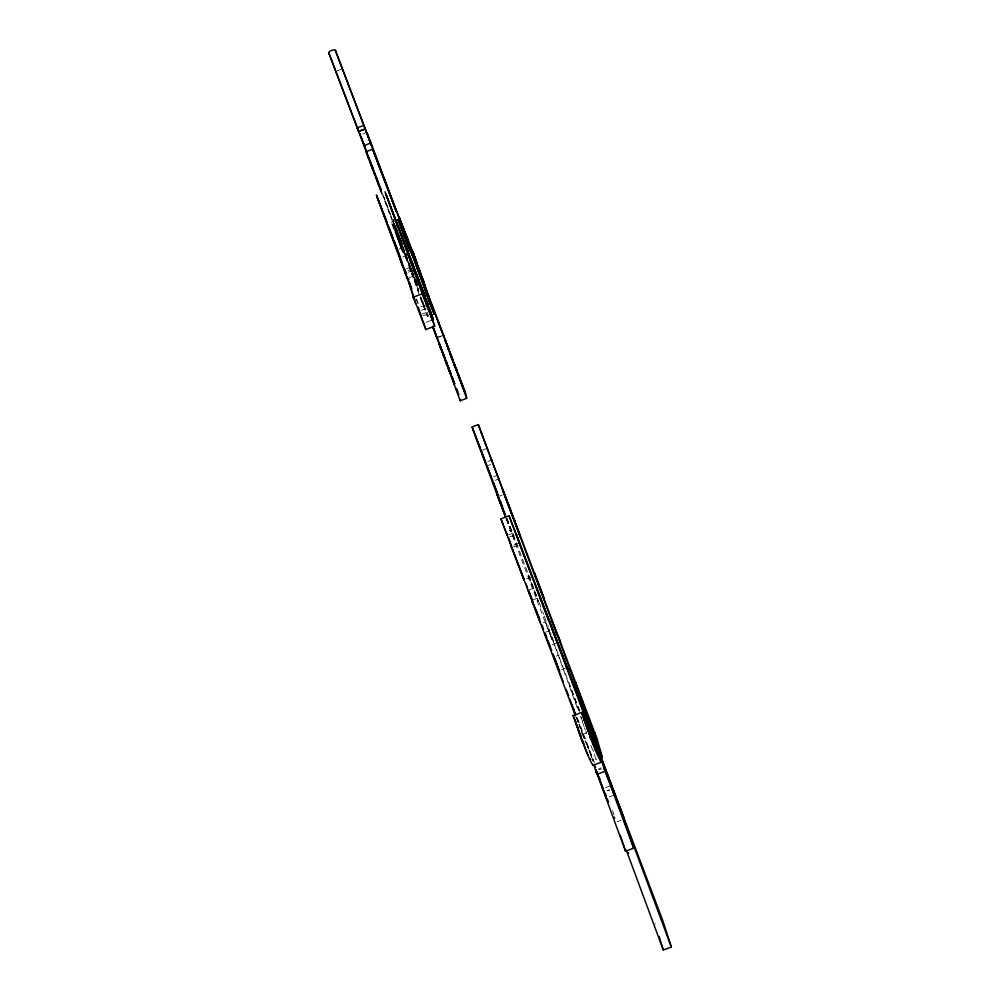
<?xml version="1.0" encoding="UTF-8"?>
<svg xmlns="http://www.w3.org/2000/svg" width="1000" height="1000" viewBox="0 0 1000 1000"><rect width="100%" height="100%" fill="white"/><g stroke="black" fill="none" stroke-linecap="round" stroke-linejoin="round"><path stroke-width="0.75" stroke-dasharray="5 3.75" d="M392.925 222.35L392.938 222.312A89.038 2.512 69.3 0 1 392.95 222.175L393.263 221.962M395.2 227.725L395.662 228.95M403.7 251.038L398.025 235.775M416.188 283.762L415.225 281.3M417.325 284.7L417 283.65A41.013 1.175 69.3 0 1 417.45 284.913M394.95 226.55L393.875 223.75M416.3 281.812L415.688 280.138L415.763 280.887M406.538 258.562L405.763 256.35L407.238 260.2M406.512 258.5L405.7 256.575A36.938 1.025 69.2 0 1 405.225 255.312L394.95 228.938M407.5 259.8L406.987 257.85M402.475 246.938L399.637 238.95M404.375 253.912L389.8 214.225M337.2 70.8L342.45 68.85M362.75 133.938L366.625 132.463M391.275 222.25L395.288 220.725M418.95 293.863L404.963 255.65L403.038 252.537A159.738 4.438 69.1 0 1 402.238 250.912L391.275 222.275L393.113 226.05A56.35 1.6 69.2 0 0 395.1 229.35L394.25 227.075L399.487 225.087M398.913 249.137L406.05 246.438M402.7 257.05L408.488 254.85M406.425 268.837L410.688 267.225M408.025 270.538L410.913 269.45M408.425 272.125L414.212 269.938M408.9 277.738L413.237 276.1M420.712 306.913L427.812 304.225M421.362 310.25L428.55 307.525M422.1 314.125L426.35 312.525M423.1 315.837L430.35 313.1M426.213 322.287L433.35 319.587M438.425 337.113L440.962 336.15M438.438 337.188L443.5 335.275M482.388 450.163L487.275 448.338M487.962 461.413L491.637 460.037M488.225 465.487L490.662 464.575M493.8 476.725L497.463 475.35M495.262 480.288L498.913 478.925M499.825 495.938L502.262 495.025M509.1 530.725L511.775 529.725M508.575 534.862L514 532.85M509.562 536.962L516.325 534.438M513.825 545.075L519.263 543.05M513.325 547.025L520.087 544.513M526.613 578.812L532.038 576.8M529.513 589.763L533.562 588.263M533.15 599.788L537.2 598.288M543.35 622.7L546.05 621.7M545.875 632.15L549.875 630.662M552.163 644.837L557.487 642.862M556.512 656.05L559.175 655.075M561.6 669.587L566.912 667.625M581.825 734.6L588.625 732.1M598.675 768.85L601.337 767.862M598.675 769.963L601.362 768.975M605.55 787.625L610.9 785.662M606.9 790.825L609.562 789.85L606.9 790.9M609.062 796.988L614.412 795.013M617.137 821.7L621.125 820.238M383.512 197.825L384.162 197.662M549.65 633.2L545.638 622.475L551.987 639.612M403.587 251.012L404.688 253.988L404.275 252.625M579.913 711L563.837 669.475A75.188 1.887 69.7 0 1 561.85 664.15L551.938 637.625A76.963 2.025 69.7 0 0 551.737 637.463L578.513 711.312M550.225 634.775L549.35 632.612L549.625 633.2M402.038 243.6L401.737 242.45M414.2 279.337L416.15 283.65L415.863 282.825M395.238 227.613L397.3 232.875M404.325 252.537L404.65 253.35M405.962 258.062L405.412 256.325L406.425 258.3M551.613 637.938L552.013 639.6M405.337 255.012L404.938 254L405.975 257.113M396.213 228.375L392.775 219.363M397.287 236.213L396.987 235.65A111.662 3.125 69.1 0 1 396.65 235L394.137 229.862M394.263 227.075L394.637 227.975M579.1 724.025L579.65 725.325M395.763 228.962L397.875 234.338M405.5 255.425L405.562 255.575A27.8 0.8 69.2 0 1 405.975 256.663L405.65 256.038L406.362 258.412M398.862 242.575L401.1 247.1A129.475 3.613 69.1 0 0 401.45 247.787L401.887 248.625A63.525 1.8 69.2 0 0 402.663 249.788M397.238 238.2L399.263 242.312A139.113 3.875 69.1 0 0 400.35 244.363L400.875 245.212A79.3 2.237 69.1 0 0 401.2 245.588M400.35 246.513L402.762 251.438A120.262 3.375 69.1 0 0 403.113 252.113L403.488 252.812A65.287 1.85 69.2 0 0 404.288 254.013M399.375 243.925L400.725 246.75A128.138 3.588 69.1 0 0 401.55 248.412L402.475 250.162A104.488 2.938 69.1 0 0 403.438 251.575M396.475 236.15L397.812 238.962A114.35 3.212 69.1 0 0 398.462 240.275L399.025 241.363A93.888 2.65 69.1 0 0 400.3 243.212M591.175 755.975L591.675 757.225M393.175 227.275L394.538 230.162A104.838 2.938 69.1 0 0 395.05 231.213L395.475 232.062A85.675 2.413 69.1 0 0 397 234.4M576.938 718.7L576.438 717.425M405.737 256.388L405.812 256.675M401.138 241.188L400.725 240L401.238 241.45M389.675 214.013L382.688 195.688M393.137 219.3L393.862 221.025M394.25 223.675L394.938 225.375M417.525 288.7L418.75 291.737M424.963 309.625L423.338 305.525M420.138 297.587L427.6 316.8M411.863 273.725L413.288 277.038L411.675 272.387M406.062 257.387L405.938 257.288M402.812 247.475L403.725 249.788M528.8 575.975L528.375 575.013L538.237 601.375L536.763 596.825M417.6 285.15L414.412 277.262M418.25 288.788L418.75 290.062M593.062 761.363L592.388 759.675M415.662 279.675L416.262 281.175M577.463 720.425L578.138 721.762M585.125 740.562L585.775 741.838M406.287 258.312L411.65 272.438M528.95 576.337L536.312 595.612M406.125 253.713L406.375 254.375M396.238 228.9L395.65 227.75L396.262 229.425M415.262 281.262L415.825 282.825M395.238 226.137L400.175 239.013M406.163 257.6L404.888 254.513M423.188 305.15L422.413 303.163M403.8 249.975L404.25 251.15M405.4 255.1L407.137 260.312M411.213 269.387L410.513 267.362M422.325 302.925L420.812 298.75A99.175 2.763 69.4 0 1 420.4 297.562M408.338 262.425L408.688 263.35M415.938 283.6L417.6 287.962M550.037 634.65C552.288 641.137 549.975 632.575 550.237 634.763M416.587 299.325L418.175 303.65M415.988 298.562L418.137 304.163M506.938 518.225L538.688 601.25M539.25 602.712L542.475 611.213M400.788 239.925L401.238 241.287M507.163 519.1L508.7 523.15L508.475 522.263M411.225 268.812L410.925 268.012M415.513 280.087L416.15 281.462M506.737 518.538L513.8 537.525M409.412 264.2L409.812 265.262M416.65 283.35L417.5 285.562M506.6 519.138L514.2 539.038M383.075 194.838L389.663 212.138M395.2 228.038L397.562 234.013M397.75 233.787L400.3 241.012M400.288 240.463L404.688 252.025M408.25 261.163L408.425 262.675M410.387 267.587L410.575 268.062A62.225 1.675 69.3 0 0 411.112 269.475M414.175 276.85L416.2 282.15M506.388 518.987L514.55 540.375M407.45 260.238L407.3 260.038M410.025 266.637L408.95 263.775L409.237 264.812M411.763 270.825L417.562 286.062M416.438 283.137L417.3 285.413M506.062 518.625L547.013 626.862M579.462 711.225L569.113 684.262L578.65 710.375M393.963 225.113L402.537 247.4M428.8 316.575L428.312 315.3A40.087 1.163 69.3 0 0 428.1 314.725M577.4 718L594.438 762.613M580.013 726.275L580.85 728.487M576.775 717.638L593.275 760.837M576.05 717.237L578.275 723.05M578.825 724.5L580.487 728.85M396.587 228.438L397.675 231.312M398.225 232.75L402.587 244.237M396.712 229.688L400.213 238.9M390.262 213.988L409.837 265.425M396.538 229.7L411.275 268.488M413.525 273.925L413.612 275.375M390.012 213.812L383.438 196.5L389.95 213.863M393.512 222.8L393.787 223.512M394.675 226.725L395.462 228.8M396.875 231.075L396.475 230.012M407.512 260.4L395.6 229.1M409.275 264.075L409.725 266.087M410.3 267.587L411.238 270.075M411.863 271.112L417.6 286.775M403.325 249.462L406.225 257.25M406.45 257.7L407.212 259.913L406.337 257.55M422.925 301.55L423.525 302.825A31.55 0.875 69.3 0 0 423.738 303.4M412.15 273.637L414.3 279.275M417.837 288.587L418.787 291.087M414.613 277.688L414.938 278.55M406.262 256.475L405.525 254.5A49.3 1.425 69.2 0 0 405.213 253.663M405.538 256.225L406.25 257.525M542.95 612.45L543.625 614.225M389.75 212.35L390 213.05M412.3 271.55L413.787 275.512M418.738 290.3L418.188 288.8M405.562 256.175L404.588 253.35M584.075 737.237L583.625 736.225M584.087 737.537L584.612 738.812L583.713 736.488M588.3 748.35L587.8 747.1L588.438 748.725M544.288 616.013L547.013 623.312M547.5 628.2L547.175 627.312M399.775 239.425L399.425 238.487A49.462 1.425 69.2 0 0 397.6 233.65M407.25 259.275L406.712 257.575L407.275 259.125M588.45 748.462L586.613 744.062M583.925 737.4L584.35 738.538M576.25 717.237L576.688 718.388M547.7 625.163L548.387 627.025M406.375 254.762L405.9 253.45M413.775 275.087L413.275 273.7M549.075 628.888L549.775 630.775M551.862 636.462L554.637 644.075M550.462 632.663L551.163 634.562M591.812 757.588L591.163 755.962M580.812 728.7L580.175 727.062L580.688 728.612M582.663 721.375L579.65 713.112M584.062 726.525L580.525 716.838M584.487 727.688L585.337 730.013M585.763 731.175L586.6 733.5M590.95 745.413L593.612 752.725M594.65 755.575L596.163 759.737L595.188 756.375M654.975 923.312L655.212 923.962M591.562 757.463L590 752.95M417.287 283.888L417.562 284.675M405.575 256.087L405.363 255.438M612.5 810.537L614.012 814.725M576.562 717.537L576.962 718.713M588.862 749.6L589.837 752.4M581.263 729.625L583.513 736.25M420.825 297.325L421.125 298.163M406.463 258.125L406.287 259.012M420.737 296.788L427.6 316.788M594.513 754.038L594.725 754.8M417.5 285.512L417.337 284.825A35.525 0.963 69.3 0 1 417.025 283.938M514.188 537.263L514.438 538.175L510.112 526.562M593.763 751.312L593.462 750.163M582.712 734.725L583.162 736.675M585.125 741.787L585.175 742.688A99.338 2.963 69.7 0 1 585.037 742.938M425.062 306.85A31.55 0.875 69.3 0 1 424.312 304.9M427.175 312.325A40.087 1.163 69.3 0 1 427.512 313.188M398.062 237.387A65.875 1.863 69.2 0 1 397.262 236.163M416.287 281.988A35.525 0.963 69.3 0 1 415.538 280.025M421.15 298.212A109.15 3.275 69.2 0 1 421.3 298.663M421.812 300.15A109.15 3.275 69.2 0 1 422.4 301.837M422.612 302.45A109.15 3.275 69.2 0 1 425.012 309.488M418.725 292.613A99.175 2.763 69.4 0 1 417.525 289M581.413 731.6A54.162 1.613 69.7 0 1 581.862 733.462M411.087 271.363L410.5 270.05L411.037 271.425"/><path stroke-width="1.5" d="M420.588 273.512L420.6 272.825M633.713 848.2L604.05 767.975L605.087 771.287L596.987 774.275L595.988 770.95L625.562 851.188L633.725 848.15L623.9 819.525L671.35 947.075L663.325 950L661.025 942.562M423.425 281.012L423.425 280.275M423.25 280.613L424.15 283.5M423.475 281.712L421.6 276.475L422.625 279.413M401.375 224.125L400.925 222.975M421.812 277.438L421.438 276.325M416.562 261.863L414.837 257.225M625.588 851.188L620.25 835.325M413.625 254.262L413.338 253.3L414 255.7L411.875 250.113L413.288 253.2M417.088 267.812L417.587 268.9L413.688 257.75M411.712 288.625L408.963 281.438L415.812 303.5L425.788 329.525L434.7 326.175L428.55 307.525L433.312 319.375L426.213 299.137M516.325 534.438L520.087 544.513L509.062 515.8L500.913 518.85L561.663 679.15A30.512 0.925 69.7 0 1 565.1 688.4L575.5 715.788M460.462 399.462L460.2 400.75L441.625 350.538M448.013 348.125L466.675 398.312L465.775 393.925L396.138 209.925M415.9 260.1L413.625 254.075M414.387 256.275L413.875 254.713M425.85 329.575L423.812 322.875M412.7 251.863L413.938 254.838M418.387 268.45L416.3 263.375M416.012 260.7L415.062 258.075M408.925 244.45L410.65 248.725M402.088 226.537L401.737 225.3L402.85 228.525M406.475 236.2L407.088 237.537M466.675 398.312L460.2 400.75M400.3 221.1L406.512 236.612L399.125 216.95L413.413 253.512M399.475 219.625L399.45 219.662A89.05 2.125 69.3 0 0 399.4 219.862L399.4 219.887M411.5 253.175L409.675 250.025A159.762 3.75 69.1 0 1 408.9 248.388L397.987 219.762M396.625 211.275L410.875 251.5M402.038 225.387L403.413 229.05M368.888 158.463L329.062 53.863C326.825 51.363 336.262 47.5 336.087 52.05L371.538 145.35L366.625 132.463L367.713 134.4M382.137 194.225L366.012 151.75L372.537 149.2L396.188 211.588M415.6 303.575L413.275 297.213L422.163 293.85L422.625 294.975L385 191.725L425.062 296.125M505.5 517.163L472.65 429.225L472.15 426.938L478.288 424.613M605.087 771.287L600.413 757.575L601.438 762.188L592.975 765.188A122.762 3.663 69.7 0 1 590.75 761.425A142.325 4.237 69.7 0 1 586.013 751.062L573.112 715.562L581.512 712.463L589.975 731.6A66.037 1.613 69.7 0 0 589.938 730.487A54.175 1.312 69.7 0 0 589.062 727.35L573.15 685.413A30.512 0.75 69.7 0 0 569.725 676.175L539.9 597.275L548.75 620.7M381.025 191.287L380.312 187.55M379.637 187.613L381.35 191.225M379.062 186.112L376.012 177.2M601.438 762.188L601.175 762.175A122.775 3 69.6 0 1 599.087 758.35A142.338 3.462 69.6 0 1 594.487 747.95L590.225 737.625M375.65 177.125L376.4 177.262M377.587 182.237L378.363 182.438M382.163 174.65L382.825 174.825M384.1 179.762L384.787 180M374.95 175.287L374.062 172.075M369.487 160.938L370.3 161.25M371.012 164.963L373.05 170.287M381.463 172.8L382.188 173.137M376.737 158.8L376.025 158.45M371.775 166.938L372.625 167.35M363.975 145.712L370.35 143.138M370.112 162.587L369.988 161.125M368.45 158.225L369.338 158.713M378.3 164.45L379.062 164.9M373.625 171.8L374.525 172.35M379.575 167.812L380.337 168.287M374.35 154.05L375.138 154.575M374.988 155.725L375.775 156.263M416.512 262.688L415.062 258.562M358.387 131L357.062 127.85L363.738 125.5M328.65 52.512L358.25 130.113M434.7 326.175L422.163 293.85M406.675 238.562L405.838 236.05A49.462 1.212 69.3 0 0 403.862 230.825M556.175 632.375L557.325 635.112L551.75 620.2L602.4 757.438L597.05 738.713L569.875 667.237A75.2 1.6 69.6 0 1 567.875 661.925L481.425 432.938L481.6 433.625M590.15 758.65L590.8 759.488M408.462 241.35L407.15 237.688M420.138 273.113L420.863 274.812M414 257.925L413.038 254.975M516.337 534.45L519.312 542.25M557.638 635.575L557.775 635.225A76.975 1.713 69.7 0 1 557.962 635.388L560.625 641.85M472.163 426.912L472.425 427.562M410.725 250.062L412.025 253.113A27.8 0.675 69.3 0 1 412.425 254.213M532.425 602.45L531.825 601.013M411.075 250.837L411.538 251.9M421.55 278.925L420.712 277.362M421.425 278.6L422.612 281.35M416.012 260.413L416.225 261.025L415.9 260.275M540.575 599.462L509.062 515.8M608.538 801.875L607.913 800.425M403.875 233.713L403.587 233.15A111.675 2.637 69.2 0 1 403.263 232.5L400.825 227.325M402.113 225.312L402.887 228.275M663.275 949.938L626.287 850.138M422.625 281.288L422.562 281.112M413.562 257.725L411.938 253.287L413.013 256.112M413.587 268.438L414.212 269.938M413.4 265.887L412.663 263.637M609.75 780.888L616.375 798.587M601.237 758.95L594.575 741.137M602.225 761.05L608.862 778.787M412.45 254.45L411.887 253L412.812 256.537M414.15 269.837L413.787 268.363L416.125 275L414.062 269.887M402.188 226.4L404.6 232.725M587.062 721.087L593.725 738.913M405.562 240.037L407.725 244.587A129.488 3.062 69.2 0 0 408.062 245.287L408.488 246.125A63.537 1.525 69.2 0 0 409.212 247.312M403.925 235.662L405.887 239.788A139.125 3.275 69.2 0 0 406.938 241.863L407.425 242.725A79.312 1.9 69.2 0 0 407.725 243.113M407.038 243.975L409.375 248.925A120.275 2.85 69.2 0 0 409.712 249.613L410.075 250.312A65.3 1.575 69.2 0 0 410.825 251.537M579.425 700.962L586.112 718.825M615.225 795.625L614.212 792.875L614.675 794M406.075 241.388L407.388 244.225A128.15 3.038 69.2 0 0 408.175 245.9L409.062 247.662A104.5 2.487 69.2 0 0 409.975 249.1M398.013 219.862L399.75 223.525A56.363 1.35 69.2 0 0 401.625 226.863L401.6 225.375M403.162 233.612L404.475 236.438A114.362 2.712 69.2 0 0 405.1 237.763L405.637 238.863A93.9 2.237 69.2 0 0 406.838 240.738M423.837 285.788L424.712 287.913M563.438 682.15L562.737 680.512M426.175 293.337L425.825 292.538L434.175 314.325L426.262 291.375L429.938 300.4A31.55 0.737 69.3 0 0 432.425 306.887M538.138 616.35L539.525 619.513L528.175 590.262L528.538 590.95M508.475 537.925L511.438 546.125M399.862 224.725L401.188 227.638A104.85 2.487 69.2 0 0 401.688 228.688L402.1 229.55A85.688 2.05 69.2 0 0 403.512 231.912M581.538 706.8L581.013 705.5M546.188 613.362L547.55 616.538L536.25 587.263L537.562 590.288M377.425 197.262L376.4 195.012L400.562 259.15M548.75 619.113L631.05 836.675A31.65 0.7 69.8 0 0 633.438 842.95L662.987 921.125L671.363 947.05M604.5 792.312L604.3 791.888A25.312 0.725 69.8 0 1 603.837 791.325L602.65 788.425M360.062 133.475L360.538 134.613M525.862 583.725L527.4 587.238M602.45 787.788L602.112 787.013L602.375 787.725M400.363 259.288L399.8 258.137L402.663 266.137M577 725.55L578.475 728.913M413.275 297.213L413.762 298.325L408.75 282.538L386.45 222.675M411.887 253.3L410.938 250.938L411.712 252.85A36.938 0.862 69.3 0 0 412.188 254.112L413.625 258M576.35 723.25L573.112 715.562M585.388 722.45L588.913 730.625A89.6 2.188 69.7 0 0 590.95 734.762A83.138 2.025 69.7 0 0 591.45 734.887L590.737 731.775M528.775 591.525L529.513 593.275M573.475 709.625L572.65 707.4M366.95 152.487L367.488 153.85M424.125 283.25L422.975 280.338M431.562 307.25L430.05 303.4M613.375 792.675L614.412 795.013L604 766.888L608.05 778.7M412.562 255.325L411.925 253.863L412.475 255.588M418.387 271.262L419.775 274.575L417.113 267.875M417.262 276.25L416.962 275.5L424.087 294.875L423.55 292.75M419.288 281.613L420.637 285.863L420.075 283.65L420.262 284.875M420.45 284.637L421.438 287.925M421.225 286.688L421.763 288.775M423.162 291.75L423.7 293.875M427.35 293.15L426.15 290.188L426.912 292.375M571.688 704.463L572.375 706.188M427.463 293.425L427.962 294.713M605.025 793.6L606.388 797.962L596 769.825L600.562 781.812M400.725 260.175L402.362 264.337M542.275 625.65L542.55 626.337M519.587 542.725L569.3 672.9M428.375 294.988L428.725 296.275M509.15 539.55L509.55 540.575M415.737 260.625L415.288 259.4L415.562 260.025M425.112 288.938L427.625 295.7A109.162 2.763 69.2 0 1 431.562 307.013M449.65 351.925L450.1 353.1M443.475 354.762L443.512 355.262M524.263 579.925L513.938 552.95M411.625 252.087L411.087 251.088M458.175 374.375L457.863 373.562L461.4 382.9M448.55 349.375L448.963 350.438M429.762 302.663L427.388 296.262A99.188 2.338 69.4 0 1 424.05 286.525M439.162 343.125L439.425 343.85M439.025 343.35L442.525 352.688L440.575 347.425M416.475 262.7L417.137 264.413M411.312 251.875L411.8 252.575M445.325 340.25L445.887 341.725M361.163 136.525L361.55 137.575M412.85 252.225L414.738 256.975M402.938 228.425L403.575 230.062M411.85 252.65L412.312 253.875M432.425 306.9L432.887 308.1A40.1 0.988 69.3 0 1 434.712 312.887L448.963 350.363M457.8 373.175L458.537 375.062M462.075 384.725L465.45 393.825A49.7 1.225 69.4 0 0 463.988 389.925L462.688 386.375M378.088 198.925L378.45 199.85M404.9 271.737L405.5 273.188L405.15 271.637L405.363 272.225M572.762 707.513L573.488 709.5M628.225 852.425L628.562 853.3M599.55 778.162L599.288 777.475L599.587 778.575M407.512 238.925L407.475 238.7M417.587 267.062L417.275 266M422.238 280.287L421.662 278.863L421.975 279.538M461.45 383.375L460.588 381.112M462.75 386.662L461.987 384.162L463.025 386.938A59.025 1.35 69.4 0 0 464.05 389.65M451.9 376.6L452.45 378.663L451.912 376.712M444.538 357.238L443.9 355.575L444.375 357.137M448.025 366.438L448.675 368.113M450.6 373.237L449.95 371.562L450.462 373.15M454.538 383.625L454.113 382.5M448.312 367.488L449.325 370.138M457.013 390.475L457.45 391.637A59.013 1.6 69.4 0 1 457.125 390.4M379 201.275L381.75 208.45M382.85 211.325L386.7 221.363M388.9 227.1L392.75 237.138M394.1 240.675L397.4 249.275M398.025 251.088L399.637 255.287M401.675 261.225L377.188 197.375L383.338 213.962M405.012 269.938L406.675 274.288M401.025 260.35L406.35 274.225M596.987 774.275L593.825 765.175M420.538 273.4L416.475 262.75M421.812 277.325L422.05 278.175M402.837 227.113L418.413 268.35M417.7 267.25L418.013 268.038M423.013 280.938L423.825 283.012M425.175 287.638C423.225 282.838 426.712 291.6 425.3 288.238M451.287 355.962L450.025 352.625A30.812 0.725 69.4 0 1 449.6 351.512L453.088 361.262M454.25 363.825L455.213 366.3M412.562 254.975L413.663 256.837M414.85 260.238L414 258.125M416.8 265.163L416.975 265.637A62.225 1.425 69.3 0 0 417.525 267.05M445.4 340.95L446.062 342.688M446.55 343.75L447.537 346.337M448.913 349.988L448.3 348.725M450.188 353.312L451.788 357.762M456.1 368.888L453.775 362.788L454.425 364.75M458.325 374.762L459.675 378.562M460.425 380.112L461.275 382.312A32.938 0.762 69.4 0 1 460.838 381.125L460.4 379.975M462.2 385.062L464.663 391.262A29.1 0.675 69.4 0 0 465.262 392.85L463.612 388.425M422.4 281.15L425.725 289.9M450 353.075L450.288 353.837M463.038 387.312L463.263 388.013M624.35 818.85L566.75 666.438M398.95 229.025L385.85 194.088L417.463 277.525M401.675 236.175L406.1 247.75M472.663 428.188L474.562 432.638M475.812 436.613L498.7 496.35M500.15 500.438L502.725 507.188M496.637 491.512L492.825 481.2M496.175 490.85L505.688 516.275M360.163 134.925L365.062 147.812L362.8 141.15M496.85 493.55L505.525 516.3M368.825 157.363L373.75 170.338M374.85 173.212L378.688 183.3M379.787 186.188L381.438 190.512M497.137 494.738L505.3 516.138M442.05 351.025L442.55 352.425M444.963 358.35L445.412 360.15M445.8 360.625L446.637 362.837M449.363 370.525L449.588 371.112A49.275 1.35 69.4 0 1 448.225 367.713L447.762 366.463L449.55 370.725M456.838 389.913L457.55 391.763A25.113 0.725 69.4 0 0 456.925 390.387M439 343.025L439.625 344.65M439.688 345.087L442.488 352.188M444.188 356.625L443.425 355.05M444.812 358.263L446.688 363.312M447.775 366.375L448.075 367.137M449.862 371.538L450 372.188M451.575 376.362L452.438 378.312M452.887 379.812L453.55 381.525M454.162 382.962L454.6 384.113A23.487 0.675 69.4 0 0 453.875 382.4M458.537 394.837L458.088 393.638A45.388 1.312 69.4 0 1 458.475 394.312M441.737 350.637L432.8 327.188M443.05 354.663L443.562 356M545.188 633.25L546.763 637.388M548.1 640.9L549.763 645.263M553.088 653.988L554.75 658.363M555.15 659.4L556.725 663.512M558.088 667.087L559.75 671.45M528.987 591.213L532.737 601.038M535.95 609.45L539.7 619.263M541.862 624.938L543.513 629.237M550.075 646.438L551.712 650.738M555 659.338L557.737 666.5M562.513 679.938L561.975 678.475M595.188 766.15L595.588 767.212M500.913 518.85L507.225 535.375L506.8 533.237M544.763 633.438L549.487 645.825L549.263 645.013M553.862 657.038L558.7 669.725M566.263 689.55L568.6 695.688M540.45 622.913L531.8 600.288L532 601.038M569.775 699.325L575.7 714.825M607.137 798.438L607.55 799.5M405.363 273.188L407.45 278.288L407.038 276.875M414.325 256.125L414.75 257.238M416.075 260.587L426.625 290.363M502.3 488.562L519.487 533.763M541.875 592.2L534.412 572.762L536.175 577.987M415.775 261.788L417 264.913M420.775 274.037L424.025 282.6M423.975 283.225L417.788 266.137A27.225 0.65 69.3 0 0 417.238 264.675M502.663 489.888L519.9 535.237M536.362 578.475L544.288 599.125L542.087 592.788M396.062 209.7L367.762 134.562M503.025 491.238L520.7 538.088M372.812 149.05L396.45 211.375L335.2 50.062M399.938 220.362L413.938 257.962M415.112 260.925L428.8 297.325A51.675 1.275 69.3 0 1 429.35 298.8L429.375 299.1M428.013 294.825L429.35 298.8M436.9 318.35L442.9 334.175M445.375 340.688L448.862 349.6M455.1 366.087L454.35 364.113M455.962 368.263L456.875 370.962M457.912 373.462L461.388 382.875M464.087 389.938L465.037 392.463M402.575 228.038L401.65 225.588M405.337 235.562L410.163 248.5M410.55 249.088L413.625 257.863M449.462 352.25L450.562 355.163M456.538 370.275L455.725 368.137L457.025 371.075M458.4 375.312L457.912 373.975M459.712 378.8L460.375 380.538M418.625 271.188L420.763 276.825M411.375 262.838L408.488 254.85L413.537 268.325M366.838 152.85L368.35 156.838M371.575 165.312L373.562 170.55M374.162 172.138L375.438 175.463M376.1 177.213L379.475 186.088M432.875 326.362L444.75 357.55M445.838 360.4L450.712 373.237M451.8 376.087L454.513 383.212M369.888 161.1L370.55 162.825M432.7 326.512L436.538 336.575M439 343.088L440.337 346.6M439.913 345.087L440.562 346.8M444.575 357.75L443.263 353.938A30.812 0.85 69.3 0 0 443.475 354.462M444.95 358.4L445.375 359.513M448.45 367.625L448.025 366.5M449.95 371.788L450.387 372.938M452.975 379.438L453.288 380.662L453.013 379.613M456.525 389.212L456.275 388.55M457.088 390.25L457.5 391.337M458.413 394.025L458.237 393.575A29.1 0.8 69.4 0 0 458.55 394.162M445.812 360.913L446.475 362.938M450.138 372.275L450.513 373.537M451.6 376.538L452.475 378.875M452.85 379.412L453.575 381.775M439.025 343.462L441.225 349.275M456.112 388.438L456.4 389.2M404.812 271.5L404.525 270.75A22.95 0.737 69.2 0 0 403.738 268.163M420.625 274.062L418.65 269.137M421.225 275.925L422.975 280.575M424.387 284.062L424.7 285.038L423.738 282.525A35.525 0.825 69.3 0 1 421.325 276.15L420.737 274.762M553.975 626.763L553.325 625.037M411.287 250.387L411.45 250.812A49.3 1.2 69.3 0 1 411.925 252.075L413.663 257.438M446.675 343.8L448.237 347.925M458.975 376.463L459.888 378.688M429.2 297.538L429.325 298.3M447.6 346.863L445.412 341.062M448.325 348.413L448.775 349.613M450.938 355.288L452.9 360.725M456.475 369.888L457.287 372.35A49.275 1.137 69.4 0 1 454.6 365.312L454.263 364.425M460.875 381.737L461.45 383.312M407.587 250.338L408.162 251.85M366.725 152.05L363.812 143.65M445.037 358.875L446.538 362.512M454.075 382.35L454.412 383.525M458.125 392.975L458.537 394.075M444.075 356.775L443.612 355.55M456.938 390.613L457.438 391.925M482.013 434.263L478.312 424.663L553.15 624.587M452.45 359.012L452.975 360.425M453.938 362.987L454.35 364.387A40.312 0.938 69.4 0 0 457.212 371.9L456.95 371.15M454.125 364.075L453.725 362.413A31.637 0.737 69.4 0 0 454.137 363.488M412.85 255.95L412.3 254.213L412.625 254.913M410.075 249.25L426.163 293.263M603.812 765.362C602.325 761.625 605.35 769.463 603.862 765.713M607.163 774.2C605.675 770.462 608.7 778.3 607.212 774.562M611.337 785.212C609.862 781.5 612.875 789.3 611.4 785.588M618.913 805.375L619.388 806.587L617.2 800.788M588.638 725.387C587.125 721.575 590.188 729.513 588.663 725.662M596.237 745.425C594.812 741.838 597.775 749.513 596.275 745.738M599.612 754.3C598.112 750.537 601.15 758.413 599.65 754.625M581 705.263L580.5 703.975L581.525 706.725M465.175 392.825L465.375 393.45A45.388 1.113 69.4 0 0 464.538 391.213M420.25 273.05L418.8 268.888M383.725 214.975L386.375 222.138M449.7 352.388L450.65 354.9A53.188 1.225 69.4 0 0 453.1 361.35M447.525 365.513L447.375 364.75M614.25 817.075L614.675 818.225M572.788 707.262L573.625 709.538M450.85 374.45L450.925 374.738A49.275 1.35 69.4 0 1 450.725 374.25M412.1 253.775L412.05 253.625M622.1 813.775L621.663 812.513L623.85 818.3M622.288 814.075C623.513 818.15 617.575 800.975 618.775 805M614.812 794.375L615.237 795.612M362.062 138.663L362.488 139.85M510.238 542.438L510.487 543.125M605.913 795.05L606.3 796.15M474.85 433.575L475.513 435.487M561.462 677.062L560.913 675.5M584.35 719.837L595.4 749.4A117.925 2.888 69.6 0 0 598.413 755.612L599.338 756.612L599.038 753.662M601.075 783.138L602.663 787.625M583.538 717.8L590.625 738.188M361.85 138.412L362.337 139.825M586.975 727.3L591.2 739.438M581.512 712.463L587.225 728.913M575.962 722.938L581.5 738.5M598.013 774.225L598.35 775.188M574 710.612L575.462 715.025M560.612 674.65L560.075 673.075M575.138 720.9L582.125 741.325M578.562 730.4L582.712 742.562M510.925 544.388L511.488 546.062M512.75 549.375L513.413 551.562M423.625 293.988L432.625 320.812L417.038 276.737M605.312 793.288L605.575 794.075M418.263 307.15L423.35 322.713M659.163 936.575L660.65 941.363M409.988 248.575L410.913 250.9L410.75 250.175M566.663 666.775L566.912 667.625L561.838 654.087L562.075 654.912M598.112 745.725L594.475 731.925M557.25 642.05L557.487 642.862L552.55 629.675L552.775 630.462M520.237 535.013L520.487 535.925M532.038 576.8L519.263 543.05L519.45 543.725M516.163 524.3L516.413 525.188M514.525 520L514.775 520.875M510.438 509.25L510.675 510.1M508.8 504.925L509.025 505.775M504.688 494.125L504.913 494.95M503.038 489.775L503.263 490.588M498.913 478.925L499.125 479.712M497.25 474.562L497.463 475.35M406.05 246.438L419.412 282.638M493.113 463.663L493.3 464.425M523.9 579.825L511.1 546.087L511.275 546.775M491.438 459.288L491.637 460.037M504.375 511.512L504.6 512.375M487.275 448.338L487.463 449.062M485.613 443.938L485.788 444.65M491.163 476.85L491.35 477.638L487 465.95M485.337 461.575L485.513 462.325L481.163 450.625M479.487 446.225L479.65 446.95L475.288 435.238M592.85 737.35L593.288 739.7A99.362 2.425 69.6 0 1 590.837 735.688A118.938 2.888 69.6 0 1 586.65 726.05M424.3 283.875L424.312 283.962A41.013 0.988 69.3 0 0 423.088 280.663M423.762 294.025L422.775 290.725L422.987 291.988M423.375 293.012L422.388 289.7L422.587 290.95M422.537 290.825L422.013 288.725L422.212 289.975M422.137 289.788L421.613 287.688L421.812 288.925M421.362 287.738L420.838 285.663L421.037 286.887M597.55 749.762L597.7 751.825L596.8 750.775A124.8 3.038 69.6 0 1 590.363 736.6M419.487 282.812L418.5 279.55L418.688 280.75M418.638 280.625L418.137 278.575L418.312 279.762M418.237 279.575L417.738 277.538L417.912 278.712M417.863 278.562L417.35 276.525L417.525 277.7M595.388 744.038L595.1 745.775A112.688 2.75 69.6 0 1 592.825 741.363A105.512 2.575 69.6 0 1 588.625 731.637M443.5 335.2L443.5 335.275A41.238 0.988 69.3 0 1 443.675 336.15M408.35 278.637L408.5 279.975M408.413 278.738L408.537 279.925M429.925 300.3L429.875 299.35M437.163 337.587L437.163 337.663A41.238 1.163 69.3 0 1 437.312 338.562M593.275 764.375L593.275 765.188M403.15 266.375A22.95 0.737 69.2 0 1 403.45 267.312M404.613 234.9A65.888 1.575 69.2 0 1 403.85 233.663M456.1 369.85A98.062 2.512 69.4 0 0 452.475 360.2L451.838 358.525A103.588 2.662 69.4 0 0 450.9 356.05M446.538 363.237A53.188 1.45 69.4 0 1 444.75 358.55M444.5 357.9A53.188 1.45 69.4 0 1 444.275 357.3M450.475 373.275A40.312 1.113 69.4 0 1 449.762 371.413A49.275 1.35 69.4 0 0 450.525 373.738M449.438 370.575A40.312 1.113 69.4 0 1 448 366.788M454.45 384.075A23.475 0.65 69.4 0 1 453.8 382.35M458.062 393.4A49.7 1.45 69.4 0 1 458.488 394.513M456.2 388.512A25.113 0.725 69.4 0 1 456.512 389.312M449.7 372.25A98.05 2.963 69.4 0 0 446.075 362.612L445.438 360.938A103.575 3.137 69.4 0 0 444.5 358.462M581.325 737.35A105.5 3.15 69.7 0 1 580.2 734.75M588.3 755.238A117.912 3.525 69.7 0 1 587 752.5L581.912 739.688A124.775 3.713 69.7 0 0 583.725 743.85M429.95 310.462L431.688 315.087L429.225 308.438L429.95 310.462M364.95 129L358.413 131.5L365.025 129.125M575.5 682.7L575.175 682.025L593.138 730.987L575.5 682.712M592.55 735.863L591.512 733.025L592.562 735.875M583.95 713.05L584.925 715.75L583.95 713.05M425.062 297.35L423.988 293.938L427.887 304.812L425.062 297.35M407.05 237.613L407.4 238.5L407.1 237.725M443.537 336.175A41.238 0.988 69.3 0 0 443.55 336.2M437.15 338.587A41.238 1.163 69.3 0 0 437.163 338.6"/></g></svg>
